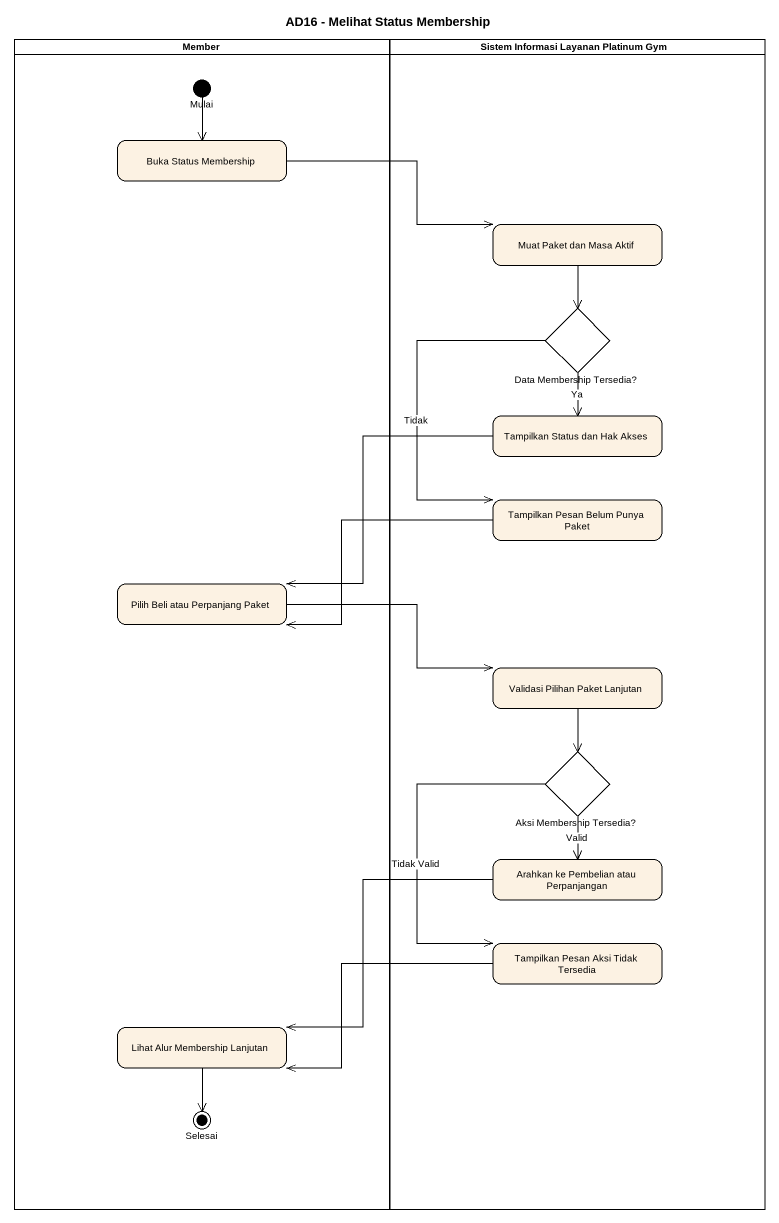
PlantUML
@startuml
title AD16 - Melihat Status Membership
hide empty description
state Member <<partition>> {
  state Mulai <<start>>
  state "Buka Status Membership" as Buka_Status_Membership
  state "Pilih Beli atau Perpanjang Paket" as Pilih_Beli_atau_Perpanjang
  state "Lihat Alur Membership Lanjutan" as Lihat_Alur_Membership
  state Selesai <<end>>
}
state "Sistem Informasi Layanan Platinum Gym" as Sistem_Informasi_Layanan <<partition>> {
  state "Muat Paket dan Masa Aktif" as Muat_Paket_dan_Masa_Aktif
  state "Data Membership Tersedia?" as Data_Membership_Tersedia <<choice>>
  state "Tampilkan Status dan Hak Akses" as Tampilkan_Status_dan_Hak
  state "Tampilkan Pesan Belum Punya Paket" as Tampilkan_Pesan_Belum_Punya
  state "Validasi Pilihan Paket Lanjutan" as Validasi_Pilihan_Paket
  state "Aksi Membership Tersedia?" as Aksi_Membership_Tersedia <<choice>>
  state "Arahkan ke Pembelian atau Perpanjangan" as Arahkan_ke_Pembelian_atau
  state "Tampilkan Pesan Aksi Tidak Tersedia" as Tampilkan_Pesan_Aksi_Tidak
}
Mulai --> Buka_Status_Membership
Buka_Status_Membership -right-> Muat_Paket_dan_Masa_Aktif
Muat_Paket_dan_Masa_Aktif --> Data_Membership_Tersedia
Data_Membership_Tersedia --> Tampilkan_Status_dan_Hak : Ya
Data_Membership_Tersedia --> Tampilkan_Pesan_Belum_Punya : Tidak
Tampilkan_Status_dan_Hak -left-> Pilih_Beli_atau_Perpanjang
Tampilkan_Pesan_Belum_Punya -left-> Pilih_Beli_atau_Perpanjang
Pilih_Beli_atau_Perpanjang -right-> Validasi_Pilihan_Paket
Validasi_Pilihan_Paket --> Aksi_Membership_Tersedia
Aksi_Membership_Tersedia --> Arahkan_ke_Pembelian_atau : Valid
Aksi_Membership_Tersedia --> Tampilkan_Pesan_Aksi_Tidak : Tidak Valid
Arahkan_ke_Pembelian_atau -left-> Lihat_Alur_Membership
Tampilkan_Pesan_Aksi_Tidak -left-> Lihat_Alur_Membership
Lihat_Alur_Membership --> Selesai
@enduml
